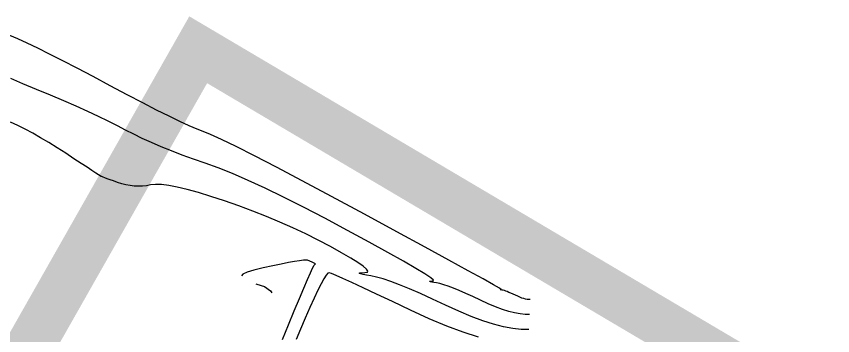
# Model space of a CAD drawing. Header units: metres. Extents: x 729358 to 732680, y 1423022 to 1426117.
# Drawn here: x 730789.4 to 730854.1, y 1425888.7 to 1425914 of the extents above; entities that cross this region are included whole.
import ezdxf

# ---------------------------------------------------------------- set-up
doc = ezdxf.new("R2010")
doc.units = ezdxf.units.M
doc.header["$MEASUREMENT"] = 0
doc.linetypes.add('PHANTOM', pattern=[2.5, 1.25, -0.25, 0.25, -0.25, 0.25, -0.25])
for name, color, linetype in [('36Bound', 6, 'PHANTOM'), ('CONTOUR', 59, 'Continuous'), ('INDEX-CON', 252, 'Continuous')]:
    doc.layers.add(name, color=color, linetype=linetype)

# ---------------------------------------------------------------- blocks, each defined once
blk = doc.blocks.new('ct 50 rai')
at = {"layer": 'CONTOUR', "flags": 128}
blk.add_lwpolyline([(-171.962, 111.361), (-172.319, 111.361), (-172.713, 111.401), (-173.144, 111.482), (-173.613, 111.603), (-174.118, 111.765), (-174.66, 111.967), (-175.239, 112.209), (-175.855, 112.491), (-176.465, 112.777), (-177.024, 113.03), (-177.534, 113.25), (-177.993, 113.438), (-178.402, 113.592), (-178.761, 113.713), (-179.07, 113.801), (-179.329, 113.856), (-179.538, 113.892), (-179.697, 113.924), (-179.807, 113.95), (-179.868, 113.971), (-179.879, 113.988), (-179.84, 113.999), (-179.752, 114.005), (-179.614, 114.007), (-179.578, 114.068), (-179.794, 114.256), (-180.262, 114.568), (-180.983, 115.007), (-181.956, 115.571), (-183.181, 116.261), (-184.658, 117.076), (-186.388, 118.016), (-188.188, 118.978), (-189.875, 119.854), (-191.451, 120.645), (-192.915, 121.352), (-194.266, 121.974), (-195.506, 122.511), (-196.633, 122.963), (-197.649, 123.331), (-198.587, 123.656), (-199.482, 123.983), (-200.336, 124.311), (-201.146, 124.639), (-201.914, 124.969), (-202.64, 125.3), (-203.323, 125.632), (-203.964, 125.965), (-204.616, 126.307), (-205.333, 126.666), (-206.117, 127.042), (-206.966, 127.434), (-207.881, 127.844), (-208.862, 128.27), (-209.908, 128.713), (-211.02, 129.172), (-212.101, 129.623), (-213.056, 130.04)], dxfattribs=at)
at = {"layer": 'CONTOUR'}
for points in [[(-176.012, 109.576), (-177.223, 109.963), (-178.524, 110.447), (-179.913, 111.028), (-181.391, 111.705), (-182.823, 112.387), (-184.077, 112.979), (-185.15, 113.482), (-186.045, 113.897), (-186.76, 114.223), (-187.295, 114.459), (-187.651, 114.607), (-187.828, 114.666), (-187.933, 114.622), (-188.077, 114.463), (-188.258, 114.187), (-188.478, 113.796), (-188.735, 113.289), (-189.03, 112.665), (-189.362, 111.926), (-189.733, 111.071), (-190.108, 110.192), (-190.454, 109.382)], [(-191.525, 109.393), (-191.06, 110.53), (-190.598, 111.655), (-190.194, 112.63), (-189.846, 113.456), (-189.557, 114.131), (-189.325, 114.656), (-189.15, 115.031), (-189.033, 115.256), (-188.973, 115.331), (-188.947, 115.332), (-188.932, 115.338), (-188.929, 115.347), (-188.936, 115.36), (-188.953, 115.377), (-188.982, 115.398), (-189.022, 115.422), (-189.072, 115.451), (-189.128, 115.48), (-189.186, 115.509), (-189.245, 115.537), (-189.306, 115.564), (-189.368, 115.59), (-189.431, 115.615), (-189.496, 115.639), (-189.562, 115.662), (-189.675, 115.672), (-189.881, 115.657), (-190.181, 115.618), (-190.573, 115.555), (-191.059, 115.466), (-191.638, 115.353), (-192.31, 115.216), (-193.075, 115.053), (-193.793, 114.881), (-194.324, 114.711), (-194.666, 114.546), (-194.781, 114.426)], [(-193.633, 113.788), (-193.566, 113.772), (-192.95, 113.566), (-192.481, 113.24), (-192.369, 113.085)]]:
    blk.add_lwpolyline(points, dxfattribs=at)
at = {"layer": 'INDEX-CON', "flags": 128}
for points in [[(-171.917, 112.544), (-172.024, 112.544), (-172.143, 112.556), (-172.272, 112.581), (-172.413, 112.617), (-172.565, 112.666), (-172.728, 112.726), (-172.902, 112.799), (-173.087, 112.884), (-173.271, 112.97), (-173.439, 113.046), (-173.592, 113.112), (-173.73, 113.169), (-173.853, 113.215), (-173.961, 113.251), (-174.054, 113.278), (-174.132, 113.295), (-174.195, 113.305), (-174.243, 113.315), (-174.276, 113.323), (-174.294, 113.329), (-174.297, 113.334), (-174.286, 113.337), (-174.259, 113.339), (-174.218, 113.34), (-174.344, 113.433), (-174.821, 113.712), (-175.649, 114.177), (-176.827, 114.829), (-178.356, 115.667), (-180.235, 116.692), (-182.465, 117.902), (-185.046, 119.299), (-187.656, 120.706), (-189.977, 121.944), (-192.008, 123.015), (-193.748, 123.918), (-195.199, 124.652), (-196.359, 125.219), (-197.229, 125.619), (-197.81, 125.85), (-198.305, 126.036), (-198.923, 126.298), (-199.662, 126.636), (-200.522, 127.05), (-201.504, 127.541), (-202.608, 128.109), (-203.833, 128.752), (-205.179, 129.472), (-206.535, 130.198), (-207.787, 130.858), (-208.936, 131.454), (-209.982, 131.984), (-210.924, 132.45), (-211.763, 132.85), (-212.499, 133.185), (-213.131, 133.455)], [(-172.008, 110.177), (-172.615, 110.178), (-173.284, 110.246), (-174.017, 110.384), (-174.812, 110.59), (-175.67, 110.864), (-176.592, 111.207), (-177.576, 111.618), (-178.623, 112.098), (-179.659, 112.584), (-180.61, 113.014), (-181.475, 113.389), (-182.256, 113.706), (-182.951, 113.968), (-183.561, 114.174), (-184.086, 114.324), (-184.526, 114.418), (-184.881, 114.479), (-185.152, 114.533), (-185.339, 114.577), (-185.442, 114.613), (-185.46, 114.641), (-185.395, 114.66), (-185.245, 114.671), (-185.011, 114.674), (-184.812, 114.704), (-184.767, 114.799), (-184.876, 114.96), (-185.138, 115.185), (-185.555, 115.475), (-186.126, 115.829), (-186.851, 116.249), (-187.73, 116.734), (-188.697, 117.242), (-189.688, 117.735), (-190.702, 118.211), (-191.739, 118.671), (-192.799, 119.114), (-193.882, 119.542), (-194.989, 119.953), (-196.119, 120.348), (-197.209, 120.706), (-198.197, 121.007), (-199.083, 121.251), (-199.867, 121.438), (-200.548, 121.568), (-201.127, 121.641), (-201.604, 121.657), (-201.978, 121.616), (-202.302, 121.559), (-202.627, 121.525), (-202.953, 121.515), (-203.281, 121.528), (-203.609, 121.566), (-203.939, 121.627), (-204.27, 121.712), (-204.602, 121.82), (-204.914, 121.933), (-205.184, 122.031), (-205.413, 122.114), (-205.6, 122.182), (-205.745, 122.235), (-205.849, 122.273), (-205.912, 122.295), (-205.933, 122.303), (-205.976, 122.331), (-206.106, 122.417), (-206.323, 122.559), (-206.626, 122.758), (-207.016, 123.014), (-207.493, 123.326), (-208.057, 123.696), (-208.707, 124.122), (-209.391, 124.562), (-210.054, 124.973), (-210.698, 125.354), (-211.321, 125.705), (-211.924, 126.026), (-212.507, 126.318), (-213.069, 126.58)]]:
    blk.add_lwpolyline(points, dxfattribs=at)

msp = doc.modelspace()

# ---------------------------------------------------------------- linework, layer by layer
at = {"layer": '36Bound', "const_width": 3.84}
msp.add_lwpolyline([(731089.287, 1424869.871), (731097.585, 1425120.068), (731110.411, 1425192.418), (731138.066, 1425349.107), (731186.636, 1425492.901), (731134.878, 1425523.957), (731220.888, 1425664.901), (730803.807, 1425911.355), (730764.779, 1425842.605), (730723.843, 1425770.493), (730682.741, 1425698.758), (730672.5, 1425703.906), (730659.078, 1425710.654), (730650.067, 1425715.184), (730455.778, 1425812.855), (730385.149, 1425653.569), (730390.362, 1425601.868), (730354.833, 1425374.706), (730264.082, 1425176.503), (730117.503, 1425088.872), (729994.076, 1425024.159), (729814.031, 1424892.64)], dxfattribs=at)

# ---------------------------------------------------------------- block references
msp.add_blockref('ct 50 rai', (731002.018, 1425779.034, 78))

doc.saveas('drawing.dxf')
